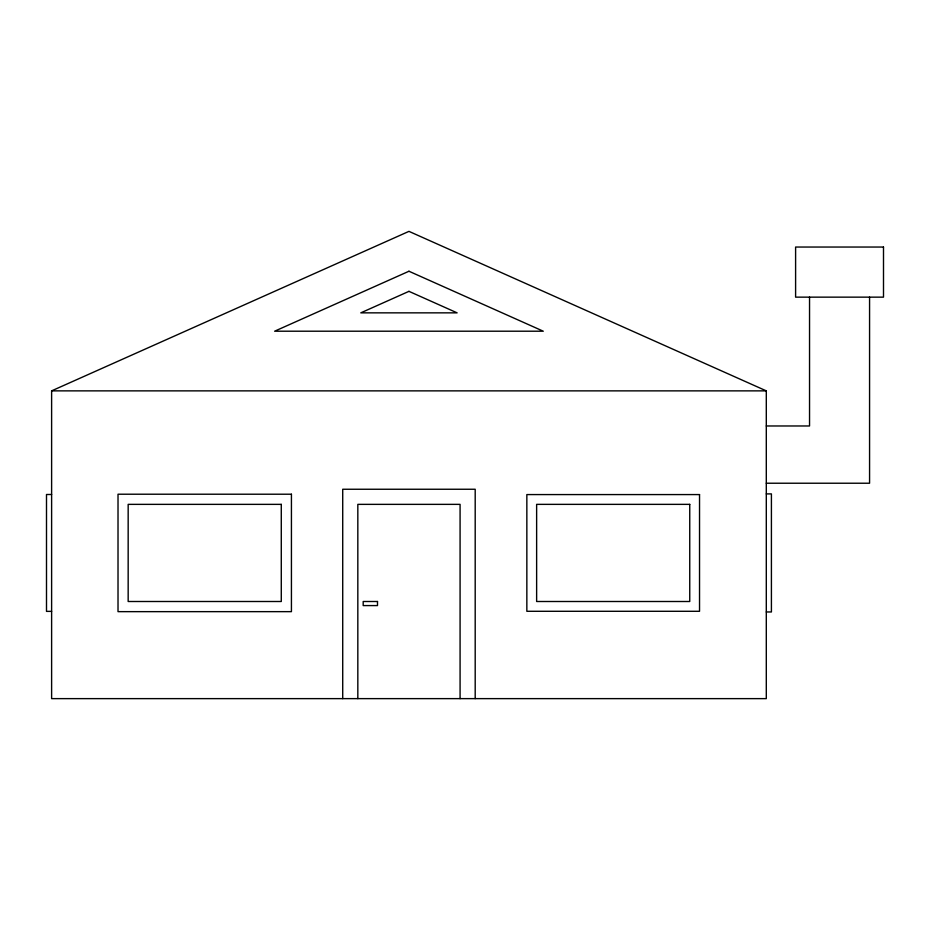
<?xml version="1.0" encoding="UTF-8"?>
<svg xmlns="http://www.w3.org/2000/svg" width="930" height="930" viewBox="0 0 930 930"><rect width="100%" height="100%" fill="white"/><g stroke="black" fill="none" stroke-linecap="round" stroke-linejoin="round"><path stroke-width="1.4" d="M51.615 390.867L408.956 231.372L766.297 390.867L766.297 698.628L51.615 698.628L51.615 390.867L766.297 390.867M766.297 425.975L809.542 425.975L809.542 297.147M766.297 483.228L869.573 483.228L869.573 297.147M766.297 493.9L771.412 493.9L771.412 611.963L766.297 611.963M51.615 494.493L46.5 494.493L46.5 611.37L51.615 611.37M475.195 698.628L475.195 489.25L342.717 489.25L342.717 698.628M460.083 698.628L460.083 504.362L357.829 504.362L357.829 698.628M408.956 271.246L274.629 331.208L543.283 331.208L408.956 271.246M408.956 291.346L360.794 312.852L457.118 312.852L408.956 291.346M883.5 247.043L795.603 247.043L795.603 297.147L883.5 297.147L883.5 247.043M291.427 494.214L118.017 494.214L118.017 611.649L291.427 611.649L291.427 494.214M699.534 494.574L526.845 494.574L526.845 611.289L699.534 611.289L699.534 494.574M281.279 504.362L128.166 504.362L128.166 601.501L281.279 601.501L281.279 504.362M689.746 504.362L536.633 504.362L536.633 601.501L689.746 601.501L689.746 504.362M377.499 601.501L363.188 601.501L363.188 605.581L377.499 605.581L377.499 601.501"/></g></svg>
